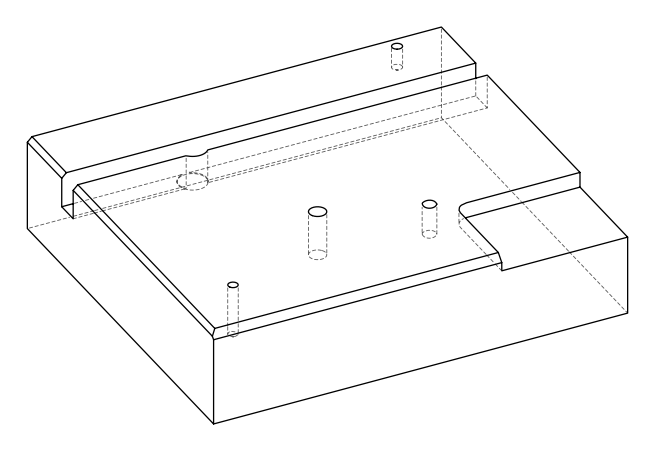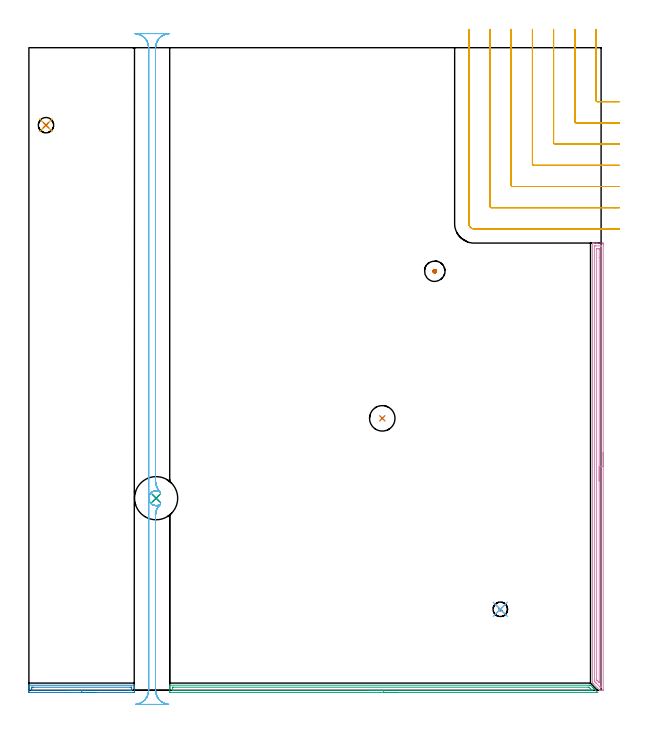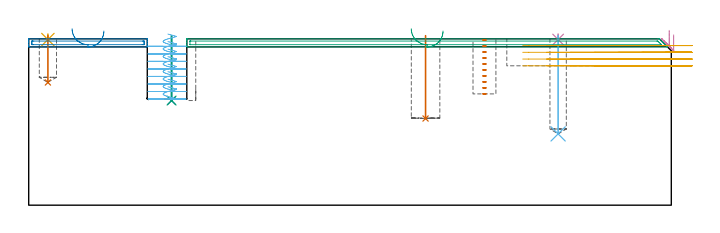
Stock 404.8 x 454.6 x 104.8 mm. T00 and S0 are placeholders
(PLAN: 13 operations, 7 tool changes, 42.3 min)
(1 INDEXABLE_INSERT_DRILL_BLIND_HOLE_FROM_SOLID | STEP1POCKET | NXT0302_007 | 0.21 min | 12695 mm3)
(2 INDEXABLE_INSERT_DRILL_BLIND_HOLE_FROM_SOLID_1 | STEP1POCKET_3 | NXT0302_007 | 0.17 min | 9826 mm3)
(3 DRILL_TO_ENLARGE_BLIND_HOLE | STEP1POCKET_3 | UGT0301_381 | 0.17 min | 18567 mm3)
(4 SPOT_DRILL | STEP1POCKET_1 | NXT0321_9005460120000 | 0.03 min | 1 mm3)
(5 SPOT_DRILL_1 | STEP1POCKET_4 | NXT0321_9005460120000 | 0.03 min | 0 mm3)
(6 DRILL_BLIND_HOLE_INTO_CENTER | STEP1POCKET_1 | UGT0301_216 | 0.25 min | 4794 mm3)
(7 DRILL_BLIND_HOLE_INTO_CENTER_1 | STEP1POCKET_4 | UGT0301_221 | 0.12 min | 2351 mm3)
(8 AREA_MILL | FG_CHAMFER_SURFACE | UGT0205_001 | 1.38 min | 1014 mm3)
(9 AREA_MILL_1 | FG_CHAMFER_SURFACE_1 | UGT0205_001 | 5 min | 4013 mm3)
(10 AREA_MILL_2 | FG_CHAMFER_SURFACE_2 | UGT0205_001 | 7.76 min | 8965 mm3)
(11 MILL_CORNER_NOTCH_RECTANGULAR | CORNER_NOTCH_RECTANGULAR | UGT0201_094 | Follow Part, ap 5, ae 75% | 9.57 min | 242579 mm3)
(12 MILL_RECTANGULAR_SLOT | SLOT_RECTANGULAR | UGT0201_094 | Follow Part, ap 5, ae 75% | 17.14 min | 404894 mm3)
(13 MILL_BLIND_HOLE_FROM_SOLID_MATERIAL | STEP1POCKET_2 | NXT0201_011 | Spiral | 0.46 min | 5606 mm3)
(TOOL NXT0302_007 | Index. Insert Drill 18mm [880-D1800L25-05] | D18 PA176 FL90 Z2)
(TOOL UGT0301_381 | Twist Drill Flat Bottom 30.5 mm | D30.5 PA180 FL175 Z2)
(TOOL NXT0321_9005460120000 | NC Spot Drill, 142deg, 12mm, Carbide, Uncoated | D12 PA142 FL30 Z2)
(TOOL UGT0301_216 | Twist Drill 10.3 mm | D10.3 PA118 FL82 Z2)
(TOOL UGT0301_221 | Twist Drill 10.9 mm | D10.9 PA118 FL92 Z2)
(TOOL UGT0205_001 | Chamfer Mill 20 x 3 x 45 deg. | D20 FL50 Z2)
(TOOL UGT0201_094 | End mill 20 mm | D20 FL38 Z4)
(TOOL NXT0201_011 | ENDMILL 12mm [2P460-1200-NA 1630] | D12 FL38 Z6)
(OP 1 INDEXABLE_INSERT_DRILL_BLIND_HOLE_FROM_SOLID)
G17 G21 G94 G90
T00 M6
G54
G17 G0 G90 X250. Y192.4 S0 M3
G43 Z114.8 H1
G94 G81 G98 Z54.6 F250. R106.8
G80
M5
M2
(OP 2 INDEXABLE_INSERT_DRILL_BLIND_HOLE_FROM_SOLID_1)
G17 G21 G94 G90
T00 M6
G54
G17 G0 G90 X90. Y135.9 S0 M3
G43 Z114.8 H1
G94 G81 G98 Z65.9 F250. R106.8
G80
M5
M2
(OP 3 DRILL_TO_ENLARGE_BLIND_HOLE)
G17 G21 G94 G90
T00 M6
G54
G17 G0 G90 X90. Y135.9 S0 M3
G43 Z114.8 H0
G94 G81 G98 Z65.9 F250. R106.8
G80
M5
M2
(OP 4 SPOT_DRILL)
G17 G21 G94 G90
T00 M6
G54
G17 G0 G90 X333.5 Y57.3 S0 M3
G43 Z114.8 H0
G94 G81 G98 Z104.357 F250. R107.8
G80
M5
M2
(OP 5 SPOT_DRILL_1)
G17 G21 G94 G90
T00 M6
G54
G17 G0 G90 X12.1 Y399.8 S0 M3
G43 Z114.8 H0
G94 G81 G98 Z104.331 F250. R107.8
G80
M5
M2
(OP 6 DRILL_BLIND_HOLE_INTO_CENTER)
G17 G21 G94 G90
T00 M6
G54
G17 G0 G90 X333.5 Y57.3 S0 M3
G43 Z114.8 H0
G94 G81 G98 Z44.9 F250. R106.8
G80
M5
M2
(OP 7 DRILL_BLIND_HOLE_INTO_CENTER_1)
G17 G21 G94 G90
T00 M6
G54
G17 G0 G90 X12.1 Y399.8 S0 M3
G43 Z114.8 H0
G94 G81 G98 Z77.3 F250. R106.8
G80
M5
M2
(OP 8 AREA_MILL)
G17 G21 G94 G90
T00 M6
G54
G17 G0 G90 X47.35 Y-1.5 S1061 M3
G43 Z114.8 H0
Z109.7
G94 G1 X47.312 Z108.828 F250.
X47.198 Z107.964
X47.009 Z107.112
X46.747 Z106.28
X46.413 Z105.474
X46.01 Z104.7
X45.542 Z103.964
X45.01 Z103.272
X44.421 Z102.629
X43.778 Z102.04
X43.086 Z101.508
X42.35 Z101.04
X41.576 Z100.637
X40.77 Z100.303
X39.938 Z100.041
X39.086 Z99.852
X38.222 Z99.738
X37.35 Z99.7
X0.532
X0.169 Y-1.495 Z99.701
X0.01 Y-1.49 Z99.704
X0. Y-1.138 Z100.056
Y-0.437 Z100.761
Y-0.263 Z100.935
Y1.488 Z102.684
Y1.835 Z103.034
Y2.89 Z104.089
Y3.238 Z104.436
Y3.456 Z104.654
X0.002 Y3.53 Z104.723
X0.01 Y3.597 Z104.789
X0.088 Y3.6 Z104.8
X74.612
X74.69 Y3.597 Z104.789
X74.698 Y3.53 Z104.723
X74.7 Y3.456 Z104.654
Y1.835 Z103.034
Y0.612 Z101.81
Y-0.437 Z100.761
X74.695 Y-1.138 Z100.056
X74.69 Y-1.49 Z99.704
X74.531 Y-1.495 Z99.701
X74.168 Y-1.5 Z99.7
X37.35
Y-0.086 Z101.114
X3.014
X2.306 Y-0.084 Z101.116
X2.123 Y-0.082 Z101.118
X2.019 Y-0.079 Z101.121
X2.01 Y-0.046 Z101.154
X2.004 Y0.036 Z101.236
X2.001 Y0.612 Z101.812
X2. Y0.914 Z102.114
Y1.488 Z102.688
X2.001 Y1.788 Z102.988
X2.007 Y2.091 Z103.291
X2.01 Y2.172 Z103.372
X2.043 Y2.179 Z103.379
X2.129 Y2.182 Z103.382
X2.306 Y2.184 Z103.384
X2.486 Y2.185 Z103.385
X3.193 Y2.186 Z103.386
X71.686
X72.394 Y2.184 Z103.384
X72.577 Y2.182 Z103.382
X72.681 Y2.179 Z103.379
X72.69 Y2.146 Z103.346
X72.696 Y2.064 Z103.264
X72.699 Y1.488 Z102.688
X72.7 Y1.186 Z102.386
Y0.612 Z101.812
X72.699 Y0.312 Z101.512
X72.693 Y0.009 Z101.209
X72.69 Y-0.072 Z101.128
X72.657 Y-0.079 Z101.121
X72.571 Y-0.082 Z101.118
X72.394 Y-0.085 Z101.115
X72.214 Y-0.086 Z101.114
X71.507
X37.35
X36.478 Z101.152
X35.614 Z101.266
X34.762 Z101.455
X33.93 Z101.717
X33.124 Z102.051
X32.35 Z102.454
X31.614 Z102.923
X30.922 Z103.454
X30.279 Z104.043
X29.69 Z104.686
X29.158 Z105.378
X28.69 Z106.114
X28.287 Z106.888
X27.953 Z107.694
X27.691 Z108.526
X27.502 Z109.378
X27.388 Z110.243
X27.35 Z111.114
G0 Z114.8
M5
M2
(OP 9 AREA_MILL_1)
G17 G21 G94 G90
T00 M6
G54
G17 G0 G90 X261. Y-1.5 S1061 M3
G43 Z114.8 H0
Z109.7
G94 G1 X260.962 Z108.828 F250.
X260.848 Z107.964
X260.659 Z107.112
X260.397 Z106.28
X260.063 Z105.474
X259.66 Z104.7
X259.192 Z103.964
X258.66 Z103.272
X258.071 Z102.629
X257.428 Z102.04
X256.736 Z101.508
X256. Z101.04
X255.226 Z100.637
X254.42 Z100.303
X253.588 Z100.041
X252.737 Z99.852
X251.872 Z99.738
X251. Z99.7
X100.203
X99.837 Y-1.497 Z99.701
X99.61 Y-1.492 Z99.704
X99.6 Y-1.138 Z100.058
Y-0.854 Z100.341
Y-0.263 Z100.932
Y1.18 Z102.376
Y2.363 Z103.557
Y2.978 Z104.178
Y3.345 Z104.544
X99.602 Y3.474 Z104.666
X99.61 Y3.597 Z104.788
X99.757 Y3.6 Z104.8
X396.443
X397.301 Y3.593 Z104.793
X397.335 Y3.563 Z104.763
X397.664 Y3.238 Z104.434
X398.838 Y2.064 Z103.261
X398.977 Y1.925 Z103.121
X399.12 Y1.781 Z102.979
X399.267 Y1.634 Z102.832
X399.415 Y1.488 Z102.683
X399.566 Y1.335 Z102.533
X399.696 Y1.205 Z102.403
X399.853 Y1.05 Z102.245
X400.357 Y0.544 Z101.743
X400.607 Y0.294 Z101.492
X400.727 Y0.175 Z101.371
X401.054 Y-0.154 Z101.046
X402.392 Y-1.491 Z99.707
X402.394 Y-1.497 Z99.701
X402.392 Y-1.499 Z99.699
X402.043 Y-1.5 Z99.7
X251.
Y-0.086 Z101.114
X101.988
X101.806 Y-0.085 Z101.115
X101.645 Y-0.081 Z101.119
X101.613 Y-0.079 Z101.121
X101.607 Y-0.058 Z101.142
X101.603 Y-0.031 Z101.169
X101.6 Y0.117 Z101.317
X101.601 Y1.994 Z103.194
X101.604 Y2.096 Z103.296
X101.61 Y2.162 Z103.362
X101.617 Y2.179 Z103.379
X101.633 Y2.181 Z103.381
X101.988 Y2.185 Z103.385
X102.168 Y2.186 Z103.386
X395.732 Y2.185 Z103.385
X396.087 Y2.181 Z103.381
X396.26 Y2.178 Z103.378
X396.443 Y2.003 Z103.203
X396.962 Y1.488 Z102.688
X397.335 Y1.115 Z102.315
X397.838 Y0.612 Z101.812
X398.228 Y0.221 Z101.421
X398.467 Y-0.025 Z101.175
X398.515 Y-0.076 Z101.124
X398.435 Y-0.079 Z101.121
X398.228 Y-0.084 Z101.116
X398.047 Y-0.085 Z101.115
X251. Y-0.086 Z101.114
X250.128 Z101.152
X249.264 Z101.266
X248.412 Z101.455
X247.58 Z101.717
X246.774 Z102.051
X246. Z102.454
X245.264 Z102.923
X244.572 Z103.454
X243.929 Z104.043
X243.34 Z104.686
X242.809 Z105.378
X242.34 Z106.114
X241.937 Z106.888
X241.603 Z107.694
X241.341 Z108.526
X241.152 Z109.378
X241.038 Z110.243
X241. Z111.114
G0 Z114.8
M5
M2
(OP 10 AREA_MILL_2)
G17 G21 G94 G90
T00 M6
G54
G17 G0 G90 X406.3 Y168.2 S1061 M3
G43 Z114.8 H0
Z107.3
G94 G1 Y168.162 Z106.428 F250.
Y168.048 Z105.564
Y167.859 Z104.712
Y167.597 Z103.88
Y167.263 Z103.074
Y166.86 Z102.3
Y166.392 Z101.564
Y165.86 Z100.872
Y165.271 Z100.229
Y164.628 Z99.64
Y163.936 Z99.108
Y163.2 Z98.64
Y162.426 Z98.237
Y161.62 Z97.903
Y160.788 Z97.641
Y159.936 Z97.452
Y159.072 Z97.338
Y158.2 Z97.3
Y0.3
X406.297 Y0.165 Z97.303
X406.291 Y0.002 Z97.305
X406.007 Y0. Z97.59
X405.678 Z97.918
X405.018 Z98.581
X404.549 Z99.05
X403.899 Y0.01 Z99.7
X403.89 Y0.015 Z99.709
X403.735 Y0.165 Z99.864
X398.975 Y4.925 Z104.624
X398.827 Y5.075 Z104.772
X398.807 Y5.099 Z104.793
X398.8 Y5.968 Z104.8
Y316.235
X398.803 Y316.39 Z104.788
X398.865 Y316.4 Z104.727
X399.259 Z104.34
X399.657 Z103.943
X400.316 Z103.279
X401.539 Z102.058
X402.103 Z101.491
X405.678 Y316.399 Z97.919
X406.285 Y316.396 Z97.312
X406.291 Y316.393 Z97.306
X406.297 Y315.789 Z97.303
X406.3 Y315.167 Z97.3
Y158.2
X404.886 Z98.714
X404.885 Y2.397 Z98.715
Y2.296
X404.882 Y2.194 Z98.718
X404.877 Y2.01 Z98.723
X404.784 Y2.009 Z98.816
X404.387 Y2.01 Z99.213
X404.345 Y2.017 Z99.255
X404.319 Y2.039 Z99.281
X404.265 Y2.087 Z99.335
X404.161 Y2.19 Z99.439
X403.953 Y2.397 Z99.647
X401.274 Y5.075 Z102.326
X401.21 Y5.14 Z102.391
X400.384 Y5.968 Z103.216
X400.316 Y6.043 Z103.284
X400.221 Y6.155 Z103.379
X400.214 Y6.861 Z103.386
X400.215 Y314.003 Z103.385
Y314.104
X400.218 Y314.206 Z103.382
X400.223 Y314.39 Z103.377
X400.316 Y314.392 Z103.284
X400.814 Y314.399 Z102.786
X404.387 Y314.4 Z99.213
X404.784 Y314.396 Z98.816
X404.84 Y314.394 Z98.76
X404.87 Y314.391 Z98.73
X404.879 Y314.307 Z98.721
X404.884 Y314.105 Z98.716
X404.885 Y314.003 Z98.715
X404.886 Y158.2 Z98.714
X403.472 Z100.128
X403.471 Y6.387 Z100.129
X403.47 Y5.968 Z100.13
X403.467 Y5.498 Z100.133
X403.465 Y5.354 Z100.135
X403.166 Y5.641 Z100.434
X402.997 Y5.804 Z100.603
X401.938 Y6.861 Z101.662
X401.774 Y7.028 Z101.826
X401.666 Y7.142 Z101.934
X401.635 Y7.178 Z101.965
X401.632 Y7.188 Z101.968
X401.63 Y7.217 Z101.97
X401.629 Y7.335 Z101.971
Y311.798
X401.631 Y312.217 Z101.969
X401.633 Y312.336 Z101.967
X401.635 Y312.386 Z101.965
X401.738 Y312.391 Z101.862
X401.922 Y312.398 Z101.678
X403.179 Y312.399 Z100.421
X403.301 Y312.398 Z100.299
X403.398 Y312.394 Z100.202
X403.459 Y312.39 Z100.141
X403.465 Y312.373 Z100.135
X403.467 Y312.217 Z100.133
X403.471 Y311.744 Z100.129
X403.472 Y306.08 Z100.128
Y158.2
Y157.328 Z100.167
Y156.464 Z100.28
Y155.612 Z100.469
Y154.78 Z100.732
Y153.974 Z101.065
Y153.2 Z101.468
Y152.464 Z101.937
Y151.772 Z102.468
Y151.129 Z103.057
Y150.54 Z103.701
Y150.008 Z104.393
Y149.54 Z105.128
Y149.137 Z105.902
Y148.803 Z106.708
Y148.541 Z107.54
Y148.352 Z108.392
Y148.238 Z109.257
Y148.2 Z110.128
G0 Z114.8
M5
M2
(OP 11 MILL_CORNER_NOTCH_RECTANGULAR)
G17 G21 G94 G90
T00 M6
G54
G17 G0 G90 X401.2 Y467.6 S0 M3
G43 Z114.8 H0
Z100.55
G94 G1 Y464.6 F250.
Y417.393 F500.
G3 X402.193 Y416.4 R1.
G1 X414.8
X417.8 F250.
G0 Z114.8
X386.2 Y467.6
Z100.55
G1 Y464.6
Y402.393 F500.
G3 X387.193 Y401.4 R1.
G1 X414.8
X417.8 F250.
G0 Z114.8
X371.2 Y467.6
Z100.55
G1 Y464.6
Y387.394 F500.
G3 X372.194 Y386.4 R1.
G1 X414.8
X417.8 F250.
G0 Z114.8
X356.2 Y467.6
Z100.55
G1 Y464.6
Y372.394 F500.
G3 X357.194 Y371.4 R1.
G1 X414.8
X417.8 F250.
G0 Z114.8
X341.2 Y467.6
Z100.55
G1 Y464.6
Y357.395 F500.
G3 X342.195 Y356.4 R1.
G1 X414.8
X417.8 F250.
G0 Z114.8
X326.2 Y467.6
Z100.55
G1 Y464.6
Y342.395 F500.
G3 X327.195 Y341.4 R1.
G1 X414.8
X417.8 F250.
G0 Z114.8
X311.2 Y467.6
Z100.55
G1 Y464.6
Y330.2 F500.
G3 X315. Y326.4 R3.8
G1 X414.8
X417.8 F250.
G0 Z114.8
X401.2 Y467.6
Z96.3
G1 Y464.6
Y417.393 F500.
G3 X402.193 Y416.4 R1.
G1 X414.8
X417.8 F250.
G0 Z114.8
X386.2 Y467.6
Z96.3
G1 Y464.6
Y402.393 F500.
G3 X387.193 Y401.4 R1.
G1 X414.8
X417.8 F250.
G0 Z114.8
X371.2 Y467.6
Z96.3
G1 Y464.6
Y387.394 F500.
G3 X372.194 Y386.4 R1.
G1 X414.8
X417.8 F250.
G0 Z114.8
X356.2 Y467.6
Z96.3
G1 Y464.6
Y372.394 F500.
G3 X357.194 Y371.4 R1.
G1 X414.8
X417.8 F250.
G0 Z114.8
X341.2 Y467.6
Z96.3
G1 Y464.6
Y357.394 F500.
G3 X342.194 Y356.4 R1.
G1 X414.8
X417.8 F250.
G0 Z114.8
X326.2 Y467.6
Z96.3
G1 Y464.6
Y342.395 F500.
G3 X327.195 Y341.4 R1.
G1 X414.8
X417.8 F250.
G0 Z114.8
X311.2 Y467.6
Z96.3
G1 Y464.6
Y330.2 F500.
G3 X315. Y326.4 R3.8
G1 X414.8
X417.8 F250.
G0 Z114.8
X401.2 Y467.6
Z92.05
G1 Y464.6
Y417.393 F500.
G3 X402.193 Y416.4 R1.
G1 X414.8
X417.8 F250.
G0 Z114.8
X386.2 Y467.6
Z92.05
G1 Y464.6
Y402.393 F500.
G3 X387.193 Y401.4 R1.
G1 X414.8
X417.8 F250.
G0 Z114.8
X371.2 Y467.6
Z92.05
G1 Y464.6
Y387.394 F500.
G3 X372.194 Y386.4 R1.
G1 X414.8
X417.8 F250.
G0 Z114.8
X356.2 Y467.6
Z92.05
G1 Y464.6
Y372.394 F500.
G3 X357.194 Y371.4 R1.
G1 X414.8
X417.8 F250.
G0 Z114.8
X341.2 Y467.6
Z92.05
G1 Y464.6
Y357.394 F500.
G3 X342.194 Y356.4 R1.
G1 X414.8
X417.8 F250.
G0 Z114.8
X326.2 Y467.6
Z92.05
G1 Y464.6
Y342.395 F500.
G3 X327.195 Y341.4 R1.
G1 X414.8
X417.8 F250.
G0 Z114.8
X311.2 Y467.6
Z92.05
G1 Y464.6
Y330.2 F500.
G3 X315. Y326.4 R3.8
G1 X414.8
X417.8 F250.
G0 Z114.8
X401.2 Y467.6
Z87.8
G1 Y464.6
Y417.393 F500.
G3 X402.193 Y416.4 R1.
G1 X414.8
X417.8 F250.
G0 Z114.8
X386.2 Y467.6
Z87.8
G1 Y464.6
Y402.393 F500.
G3 X387.193 Y401.4 R1.
G1 X414.8
X417.8 F250.
G0 Z114.8
X371.2 Y467.6
Z87.8
G1 Y464.6
Y387.394 F500.
G3 X372.194 Y386.4 R1.
G1 X414.8
X417.8 F250.
G0 Z114.8
X356.2 Y467.6
Z87.8
G1 Y464.6
Y372.394 F500.
G3 X357.194 Y371.4 R1.
G1 X414.8
X417.8 F250.
G0 Z114.8
X341.2 Y467.6
Z87.8
G1 Y464.6
Y357.394 F500.
G3 X342.194 Y356.4 R1.
G1 X414.8
X417.8 F250.
G0 Z114.8
X326.2 Y467.6
Z87.8
G1 Y464.6
Y342.395 F500.
G3 X327.195 Y341.4 R1.
G1 X414.8
X417.8 F250.
G0 Z114.8
X311.2 Y467.6
Z87.8
G1 Y464.6
Y330.2 F500.
G3 X315. Y326.4 R3.8
G1 X414.8
X417.8 F250.
G0 Z114.8
M5
M2
(OP 12 MILL_RECTANGULAR_SLOT)
G17 G21 G94 G90
T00 M6
G54
G17 G0 G90 X87.685 Y131.183 S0 M3
G43 Z114.8 H0
Z107.8
G94 G1 X88.462 Y130.87 Z107.575 F250.
X89.352 Y130.68 Z107.331
X90.261 Y130.646 Z107.088
X91.163 Y130.77 Z106.844
X92.03 Y131.047 Z106.6
X92.835 Y131.47 Z106.356
X93.097 Y131.661 Z106.269
X93.103 Y131.653 Z106.267
X93.097 Y131.661 Z106.264
X92.835 Y131.47 Z106.177
X92.03 Y131.047 Z105.933
X91.163 Y130.77 Z105.69
X90.261 Y130.646 Z105.446
X89.352 Y130.68 Z105.202
X88.462 Y130.87 Z104.958
X87.618 Y131.21 Z104.714
X86.846 Y131.691 Z104.47
X86.167 Y132.297 Z104.227
X85.604 Y133.012 Z103.983
X85.172 Y133.813 Z103.739
X84.884 Y134.676 Z103.495
X84.75 Y135.576 Z103.251
Y135.9 Z103.165
Y136.224 Z103.078
X84.884 Y137.124 Z102.834
X85.172 Y137.987 Z102.59
X85.604 Y138.788 Z102.346
X86.167 Y139.503 Z102.102
X86.846 Y140.109 Z101.859
X87.618 Y140.59 Z101.615
X88.462 Y140.93 Z101.371
X89.352 Y141.12 Z101.127
X90.261 Y141.154 Z100.883
X91.163 Y141.03 Z100.64
X92.03 Y140.753 Z100.396
X92.835 Y140.33 Z100.152
X93.097 Y140.139 Z100.065
X93.103 Y140.147 Z100.062
G2 X89.6 Y147.749 R10. F500.
G1 Y454.6
G2 X99.153 Y464.59 R10.
G1 Y464.6
X75.147
Y464.59
G2 X84.7 Y454.6 R10.
G1 Y0.
G2 X75.521 Y-9.966 R10.
G1 X75.52 Y-9.996
G3 X75.794 Y-10. R10.
G1 X98.562
G3 X98.793 Y-9.997 R10.
G1 X98.792 Y-9.967
G2 X89.6 Y0. R10.
G1 Y124.051
G2 X93.103 Y131.653 R10.
G0 X87.685 Y131.183 Z103.062
G1 X88.462 Y130.87 Z102.838 F250.
X89.352 Y130.68 Z102.594
X90.261 Y130.646 Z102.35
X91.163 Y130.77 Z102.106
X92.03 Y131.047 Z101.863
X92.835 Y131.47 Z101.619
X93.097 Y131.661 Z101.532
X93.103 Y131.653 Z101.529
X93.097 Y131.661 Z101.527
X92.835 Y131.47 Z101.44
X92.03 Y131.047 Z101.196
X91.163 Y130.77 Z100.952
X90.261 Y130.646 Z100.708
X89.352 Y130.68 Z100.464
X88.462 Y130.87 Z100.221
X87.618 Y131.21 Z99.977
X86.846 Y131.691 Z99.733
X86.167 Y132.297 Z99.489
X85.604 Y133.012 Z99.245
X85.172 Y133.813 Z99.002
X84.884 Y134.676 Z98.758
X84.75 Y135.576 Z98.514
Y135.9 Z98.427
Y136.224 Z98.34
X84.884 Y137.124 Z98.096
X85.172 Y137.987 Z97.853
X85.604 Y138.788 Z97.609
X86.167 Y139.503 Z97.365
X86.846 Y140.109 Z97.121
X87.618 Y140.59 Z96.877
X88.462 Y140.93 Z96.634
X89.352 Y141.12 Z96.39
X90.261 Y141.154 Z96.146
X91.163 Y141.03 Z95.902
X92.03 Y140.753 Z95.658
X92.835 Y140.33 Z95.414
X93.097 Y140.139 Z95.328
X93.103 Y140.147 Z95.325
G2 X89.6 Y147.749 R10. F500.
G1 Y454.6
G2 X99.153 Y464.59 R10.
G1 Y464.6
X75.147
Y464.59
G2 X84.7 Y454.6 R10.
G1 Y0.
G2 X75.474 Y-9.97 R10.
G1 Y-10.
X98.826
Y-9.97
G2 X89.6 Y0. R10.
G1 Y124.051
G2 X93.103 Y131.653 R10.
G0 X87.685 Y131.183 Z98.325
G1 X88.462 Y130.87 Z98.1 F250.
X89.352 Y130.68 Z97.857
X90.261 Y130.646 Z97.613
X91.163 Y130.77 Z97.369
X92.03 Y131.047 Z97.125
X92.835 Y131.47 Z96.881
X93.097 Y131.661 Z96.794
X93.103 Y131.653 Z96.792
X93.097 Y131.661 Z96.789
X92.835 Y131.47 Z96.702
X92.03 Y131.047 Z96.458
X91.163 Y130.77 Z96.215
X90.261 Y130.646 Z95.971
X89.352 Y130.68 Z95.727
X88.462 Y130.87 Z95.483
X87.618 Y131.21 Z95.239
X86.846 Y131.691 Z94.996
X86.167 Y132.297 Z94.752
X85.604 Y133.012 Z94.508
X85.172 Y133.813 Z94.264
X84.884 Y134.676 Z94.02
X84.75 Y135.576 Z93.776
Y135.9 Z93.69
Y136.224 Z93.603
X84.884 Y137.124 Z93.359
X85.172 Y137.987 Z93.115
X85.604 Y138.788 Z92.871
X86.167 Y139.503 Z92.627
X86.846 Y140.109 Z92.384
X87.618 Y140.59 Z92.14
X88.462 Y140.93 Z91.896
X89.352 Y141.12 Z91.652
X90.261 Y141.154 Z91.408
X91.163 Y141.03 Z91.165
X92.03 Y140.753 Z90.921
X92.835 Y140.33 Z90.677
X93.097 Y140.139 Z90.59
X93.103 Y140.147 Z90.587
G2 X89.6 Y147.749 R10. F500.
G1 Y454.6
G2 X99.153 Y464.59 R10.
G1 Y464.6
X75.147
Y464.59
G2 X84.7 Y454.6 R10.
G1 Y0.
G2 X75.474 Y-9.97 R10.
G1 Y-10.
X98.826
Y-9.97
G2 X89.6 Y0. R10.
G1 Y124.051
G2 X93.103 Y131.653 R10.
G0 X87.685 Y131.183 Z93.587
G1 X88.462 Y130.87 Z93.363 F250.
X89.352 Y130.68 Z93.119
X90.261 Y130.646 Z92.875
X91.163 Y130.77 Z92.631
X92.03 Y131.047 Z92.388
X92.835 Y131.47 Z92.144
X93.097 Y131.661 Z92.057
X93.103 Y131.653 Z92.054
X93.097 Y131.661 Z92.052
X92.835 Y131.47 Z91.965
X92.03 Y131.047 Z91.721
X91.163 Y130.77 Z91.477
X90.261 Y130.646 Z91.233
X89.352 Y130.68 Z90.989
X88.462 Y130.87 Z90.746
X87.618 Y131.21 Z90.502
X86.846 Y131.691 Z90.258
X86.167 Y132.297 Z90.014
X85.604 Y133.012 Z89.77
X85.172 Y133.813 Z89.527
X84.884 Y134.676 Z89.283
X84.75 Y135.576 Z89.039
Y135.9 Z88.952
Y136.224 Z88.865
X84.884 Y137.124 Z88.621
X85.172 Y137.987 Z88.378
X85.604 Y138.788 Z88.134
X86.167 Y139.503 Z87.89
X86.846 Y140.109 Z87.646
X87.618 Y140.59 Z87.402
X88.462 Y140.93 Z87.159
X89.352 Y141.12 Z86.915
X90.261 Y141.154 Z86.671
X91.163 Y141.03 Z86.427
X92.03 Y140.753 Z86.183
X92.835 Y140.33 Z85.939
X93.097 Y140.139 Z85.853
X93.103 Y140.147 Z85.85
G2 X89.6 Y147.749 R10. F500.
G1 Y454.6
G2 X99.153 Y464.59 R10.
G1 Y464.6
X75.147
Y464.59
G2 X84.7 Y454.6 R10.
G1 Y0.
G2 X75.474 Y-9.97 R10.
G1 Y-10.
X98.826
Y-9.97
G2 X89.6 Y0. R10.
G1 Y124.051
G2 X93.103 Y131.653 R10.
G0 X87.685 Y131.183 Z88.85
G1 X88.462 Y130.87 Z88.625 F250.
X89.352 Y130.68 Z88.382
X90.261 Y130.646 Z88.138
X91.163 Y130.77 Z87.894
X92.03 Y131.047 Z87.65
X92.835 Y131.47 Z87.406
X93.097 Y131.661 Z87.319
X93.103 Y131.653 Z87.317
X93.097 Y131.661 Z87.314
X92.835 Y131.47 Z87.227
X92.03 Y131.047 Z86.983
X91.163 Y130.77 Z86.74
X90.261 Y130.646 Z86.496
X89.352 Y130.68 Z86.252
X88.462 Y130.87 Z86.008
X87.618 Y131.21 Z85.764
X86.846 Y131.691 Z85.521
X86.167 Y132.297 Z85.277
X85.604 Y133.012 Z85.033
X85.172 Y133.813 Z84.789
X84.884 Y134.676 Z84.545
X84.75 Y135.576 Z84.301
Y135.9 Z84.215
Y136.224 Z84.128
X84.884 Y137.124 Z83.884
X85.172 Y137.987 Z83.64
X85.604 Y138.788 Z83.396
X86.167 Y139.503 Z83.152
X86.846 Y140.109 Z82.909
X87.618 Y140.59 Z82.665
X88.462 Y140.93 Z82.421
X89.352 Y141.12 Z82.177
X90.261 Y141.154 Z81.933
X91.163 Y141.03 Z81.69
X92.03 Y140.753 Z81.446
X92.835 Y140.33 Z81.202
X93.097 Y140.139 Z81.115
X93.103 Y140.147 Z81.112
G2 X89.6 Y147.749 R10. F500.
G1 Y454.6
G2 X99.153 Y464.59 R10.
G1 Y464.6
X75.147
Y464.59
G2 X84.7 Y454.6 R10.
G1 Y0.
G2 X75.474 Y-9.97 R10.
G1 Y-10.
X98.826
Y-9.97
G2 X89.6 Y0. R10.
G1 Y124.051
G2 X93.103 Y131.653 R10.
G0 X87.685 Y131.183 Z84.112
G1 X88.462 Y130.87 Z83.888 F250.
X89.352 Y130.68 Z83.644
X90.261 Y130.646 Z83.4
X91.163 Y130.77 Z83.156
X92.03 Y131.047 Z82.913
X92.835 Y131.47 Z82.669
X93.097 Y131.661 Z82.582
X93.103 Y131.653 Z82.579
X93.097 Y131.661 Z82.577
X92.835 Y131.47 Z82.49
X92.03 Y131.047 Z82.246
X91.163 Y130.77 Z82.002
X90.261 Y130.646 Z81.758
X89.352 Y130.68 Z81.514
X88.462 Y130.87 Z81.271
X87.618 Y131.21 Z81.027
X86.846 Y131.691 Z80.783
X86.167 Y132.297 Z80.539
X85.604 Y133.012 Z80.295
X85.172 Y133.813 Z80.052
X84.884 Y134.676 Z79.808
X84.75 Y135.576 Z79.564
Y135.9 Z79.477
Y136.224 Z79.39
X84.884 Y137.124 Z79.146
X85.172 Y137.987 Z78.903
X85.604 Y138.788 Z78.659
X86.167 Y139.503 Z78.415
X86.846 Y140.109 Z78.171
X87.618 Y140.59 Z77.927
X88.462 Y140.93 Z77.684
X89.352 Y141.12 Z77.44
X90.261 Y141.154 Z77.196
X91.163 Y141.03 Z76.952
X92.03 Y140.753 Z76.708
X92.835 Y140.33 Z76.465
X93.097 Y140.139 Z76.378
X93.103 Y140.147 Z76.375
G2 X89.6 Y147.749 R10. F500.
G1 Y454.6
G2 X99.153 Y464.59 R10.
G1 Y464.6
X75.147
Y464.59
G2 X84.7 Y454.6 R10.
G1 Y0.
G2 X75.474 Y-9.97 R10.
G1 Y-10.
X98.826
Y-9.97
G2 X89.6 Y0. R10.
G1 Y124.051
G2 X93.103 Y131.653 R10.
G0 X87.685 Y131.183 Z79.375
G1 X88.462 Y130.87 Z79.15 F250.
X89.352 Y130.68 Z78.907
X90.261 Y130.646 Z78.663
X91.163 Y130.77 Z78.419
X92.03 Y131.047 Z78.175
X92.835 Y131.47 Z77.931
X93.097 Y131.661 Z77.844
X93.103 Y131.653 Z77.842
X93.097 Y131.661 Z77.839
X92.835 Y131.47 Z77.752
X92.03 Y131.047 Z77.508
X91.163 Y130.77 Z77.265
X90.261 Y130.646 Z77.021
X89.352 Y130.68 Z76.777
X88.462 Y130.87 Z76.533
X87.618 Y131.21 Z76.289
X86.846 Y131.691 Z76.046
X86.167 Y132.297 Z75.802
X85.604 Y133.012 Z75.558
X85.172 Y133.813 Z75.314
X84.884 Y134.676 Z75.07
X84.75 Y135.576 Z74.826
Y135.9 Z74.74
Y136.224 Z74.653
X84.884 Y137.124 Z74.409
X85.172 Y137.987 Z74.165
X85.604 Y138.788 Z73.921
X86.167 Y139.503 Z73.678
X86.846 Y140.109 Z73.434
X87.618 Y140.59 Z73.19
X88.462 Y140.93 Z72.946
X89.352 Y141.12 Z72.702
X90.261 Y141.154 Z72.458
X91.163 Y141.03 Z72.215
X92.03 Y140.753 Z71.971
X92.835 Y140.33 Z71.727
X93.097 Y140.139 Z71.64
X93.103 Y140.147 Z71.637
G2 X89.6 Y147.749 R10. F500.
G1 Y454.6
G2 X99.153 Y464.59 R10.
G1 Y464.6
X75.147
Y464.59
G2 X84.7 Y454.6 R10.
G1 Y0.
G2 X75.474 Y-9.97 R10.
G1 Y-10.
X98.826
Y-9.97
G2 X89.6 Y0. R10.
G1 Y124.051
G2 X93.103 Y131.653 R10.
G0 X87.685 Y131.183 Z74.637
G1 X88.462 Y130.87 Z74.413 F250.
X89.352 Y130.68 Z74.169
X90.261 Y130.646 Z73.925
X91.163 Y130.77 Z73.681
X92.03 Y131.047 Z73.438
X92.835 Y131.47 Z73.194
X93.097 Y131.661 Z73.107
X93.103 Y131.653 Z73.104
X93.097 Y131.661 Z73.102
X92.835 Y131.47 Z73.015
X92.03 Y131.047 Z72.771
X91.163 Y130.77 Z72.527
X90.261 Y130.646 Z72.283
X89.352 Y130.68 Z72.039
X88.462 Y130.87 Z71.796
X87.618 Y131.21 Z71.552
X86.846 Y131.691 Z71.308
X86.167 Y132.297 Z71.064
X85.604 Y133.012 Z70.82
X85.172 Y133.813 Z70.577
X84.884 Y134.676 Z70.333
X84.75 Y135.576 Z70.089
Y135.9 Z70.002
Y136.224 Z69.915
X84.884 Y137.124 Z69.671
X85.172 Y137.987 Z69.428
X85.604 Y138.788 Z69.184
X86.167 Y139.503 Z68.94
X86.846 Y140.109 Z68.696
X87.618 Y140.59 Z68.452
X88.462 Y140.93 Z68.209
X89.352 Y141.12 Z67.965
X90.261 Y141.154 Z67.721
X91.163 Y141.03 Z67.477
X92.03 Y140.753 Z67.233
X92.835 Y140.33 Z66.99
X93.097 Y140.139 Z66.903
X93.103 Y140.147 Z66.9
G2 X89.6 Y147.749 R10. F500.
G1 Y454.6
G2 X99.153 Y464.59 R10.
G1 Y464.6
X75.147
Y464.59
G2 X84.7 Y454.6 R10.
G1 Y0.
G2 X75.474 Y-9.97 R10.
G1 Y-10.
X98.826
Y-9.97
G2 X89.6 Y0. R10.
G1 Y124.051
G2 X93.103 Y131.653 R10.
G0 Z114.8
M5
M2
(OP 13 MILL_BLIND_HOLE_FROM_SOLID_MATERIAL)
G17 G21 G94 G90
T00 M6
G54
G17 G0 G90 X287.1 Y296.5 S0 M3
G43 Z114.8 H1
Z104.03
G94 G3 X287.7 Y297.1 R0.6 F250.
X287.1 Y297.7 R0.6
X285.9 Y296.5 R1.2
X287.1 Y297.7 R-1.2
X286.5 Y297.1 R0.6
X287.1 Y296.5 R0.6
G0 Z100.26
G3 X287.7 Y297.1 R0.6
X287.1 Y297.7 R0.6
X285.9 Y296.5 R1.2
X287.1 Y297.7 R-1.2
X286.5 Y297.1 R0.6
X287.1 Y296.5 R0.6
G0 Z96.49
G3 X287.7 Y297.1 R0.6
X287.1 Y297.7 R0.6
X285.9 Y296.5 R1.2
X287.1 Y297.7 R-1.2
X286.5 Y297.1 R0.6
X287.1 Y296.5 R0.6
G0 Z92.72
G3 X287.7 Y297.1 R0.6
X287.1 Y297.7 R0.6
X285.9 Y296.5 R1.2
X287.1 Y297.7 R-1.2
X286.5 Y297.1 R0.6
X287.1 Y296.5 R0.6
G0 Z88.95
G3 X287.7 Y297.1 R0.6
X287.1 Y297.7 R0.6
X285.9 Y296.5 R1.2
X287.1 Y297.7 R-1.2
X286.5 Y297.1 R0.6
X287.1 Y296.5 R0.6
G0 Z85.18
G3 X287.7 Y297.1 R0.6
X287.1 Y297.7 R0.6
X285.9 Y296.5 R1.2
X287.1 Y297.7 R-1.2
X286.5 Y297.1 R0.6
X287.1 Y296.5 R0.6
G0 Z81.41
G3 X287.7 Y297.1 R0.6
X287.1 Y297.7 R0.6
X285.9 Y296.5 R1.2
X287.1 Y297.7 R-1.2
X286.5 Y297.1 R0.6
X287.1 Y296.5 R0.6
G0 Z77.64
G3 X287.7 Y297.1 R0.6
X287.1 Y297.7 R0.6
X285.9 Y296.5 R1.2
X287.1 Y297.7 R-1.2
X286.5 Y297.1 R0.6
X287.1 Y296.5 R0.6
G0 Z73.87
G3 X287.7 Y297.1 R0.6
X287.1 Y297.7 R0.6
X285.9 Y296.5 R1.2
X287.1 Y297.7 R-1.2
X286.5 Y297.1 R0.6
X287.1 Y296.5 R0.6
G0 Z70.1
G3 X287.7 Y297.1 R0.6
X287.1 Y297.7 R0.6
X285.9 Y296.5 R1.2
X287.1 Y297.7 R-1.2
X286.5 Y297.1 R0.6
X287.1 Y296.5 R0.6
G0 Z114.8
M5
M2
